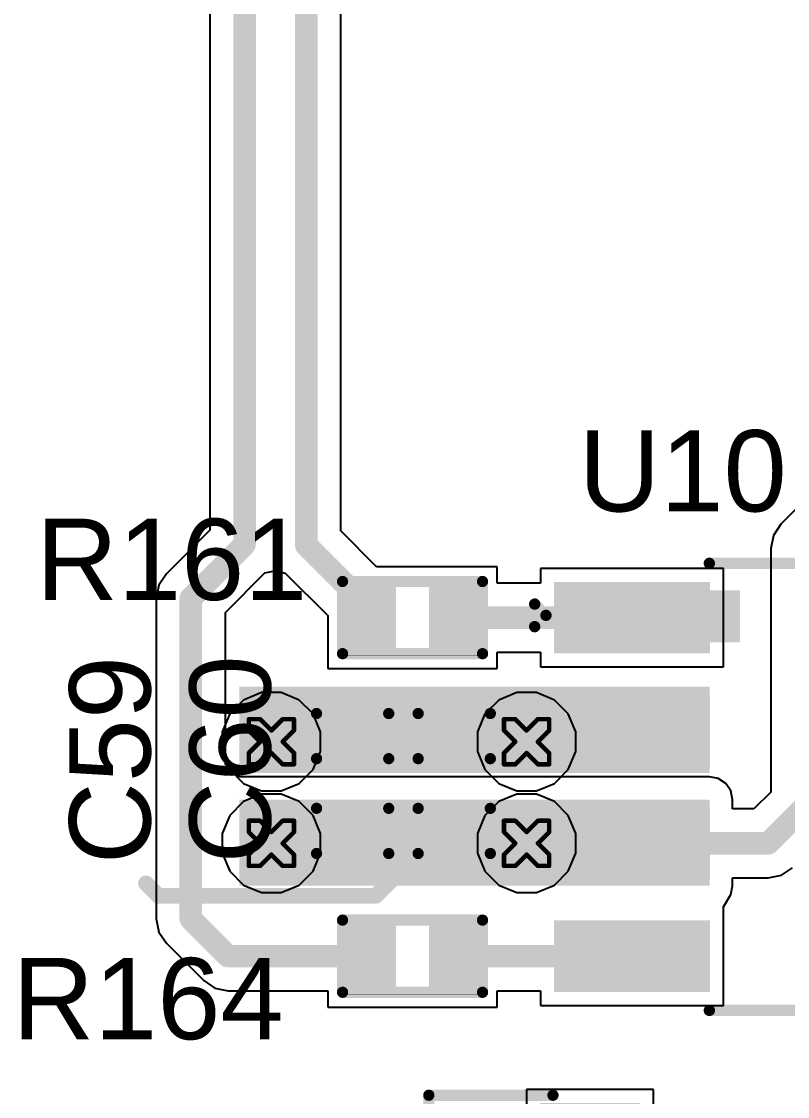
# Model space of a CAD drawing. Header units: inches. Extents: x -11 to 5379, y 0 to 5429.
# Drawn here: x 40.97 to 49.58, y 20.64 to 32.74 of the extents above; entities that cross this region are included whole.
import ezdxf

# ---------------------------------------------------------------- set-up
doc = ezdxf.new("R2010")
doc.units = ezdxf.units.IN
for name, color, linetype in [('Bottom Layer', 5, 'Continuous'), ('Drill Drawing', 1, 'Continuous'), ('GND', 16, 'Continuous'), ('PWR', 76, 'Continuous'), ('Top Layer', 1, 'Continuous'), ('Top Overlay', 2, 'Continuous'), ('Top Paste', 8, 'Continuous'), ('Top Solder', 216, 'Continuous'), ('Via Holes', 16, 'Continuous')]:
    doc.layers.add(name, color=color, linetype=linetype)
doc.styles.add('Arial', font='', dxfattribs={"height": 0.2})
doc.styles.get('Arial').set_extended_font_data('Arial')

# ---------------------------------------------------------------- blocks, each defined once
blk = doc.blocks.new('SOIC_8_0_154___3_90___W______101')
at = {"layer": 'Top Layer'}
for points in [[(-3.475, 1.605), (-3.475, 2.205), (-1.925, 2.205), (-1.925, 1.605)], [(1.925, 1.605), (1.925, 2.205), (3.475, 2.205), (3.475, 1.605)], [(-3.475, 0.335), (-3.475, 0.935), (-1.925, 0.935), (-1.925, 0.335)], [(1.925, 0.335), (1.925, 0.935), (3.475, 0.935), (3.475, 0.335)], [(-3.475, -0.935), (-3.475, -0.335), (-1.925, -0.335), (-1.925, -0.935)], [(1.925, -0.935), (1.925, -0.335), (3.475, -0.335), (3.475, -0.935)], [(-3.475, -2.205), (-3.475, -1.605), (-1.925, -1.605), (-1.925, -2.205)], [(1.925, -2.205), (1.925, -1.605), (3.475, -1.605), (3.475, -2.205)]]:
    blk.add_hatch(color=1, dxfattribs=at).paths.add_polyline_path(points)
at = {"layer": 'Top Overlay'}
blk.add_hatch(color=2, dxfattribs=at).paths.add_polyline_path([(-1.838, 1.626), (-1.483, 1.626), (-1.483, 2.21), (-1.838, 2.21)])
at = {"layer": 'Top Paste'}
for points in [[(-3.475, 1.605), (-3.475, 2.205), (-1.925, 2.205), (-1.925, 1.605)], [(1.925, 1.605), (1.925, 2.205), (3.475, 2.205), (3.475, 1.605)], [(-3.475, 0.335), (-3.475, 0.935), (-1.925, 0.935), (-1.925, 0.335)], [(1.925, 0.335), (1.925, 0.935), (3.475, 0.935), (3.475, 0.335)], [(-3.475, -0.935), (-3.475, -0.335), (-1.925, -0.335), (-1.925, -0.935)], [(1.925, -0.935), (1.925, -0.335), (3.475, -0.335), (3.475, -0.935)], [(-3.475, -2.205), (-3.475, -1.605), (-1.925, -1.605), (-1.925, -2.205)], [(1.925, -2.205), (1.925, -1.605), (3.475, -1.605), (3.475, -2.205)]]:
    blk.add_hatch(color=8, dxfattribs=at).paths.add_polyline_path(points)
at = {"layer": 'Top Solder'}
for points in [[(-3.577, 1.503), (-3.577, 2.307), (-1.823, 2.307), (-1.823, 1.503)], [(1.823, 1.503), (1.823, 2.307), (3.577, 2.307), (3.577, 1.503)], [(-3.577, 0.233), (-3.577, 1.037), (-1.823, 1.037), (-1.823, 0.233)], [(1.823, 0.233), (1.823, 1.037), (3.577, 1.037), (3.577, 0.233)], [(-3.577, -1.037), (-3.577, -0.233), (-1.823, -0.233), (-1.823, -1.037)], [(1.823, -1.037), (1.823, -0.233), (3.577, -0.233), (3.577, -1.037)], [(-3.577, -2.307), (-3.577, -1.503), (-1.823, -1.503), (-1.823, -2.307)], [(1.823, -2.307), (1.823, -1.503), (3.577, -1.503), (3.577, -2.307)]]:
    blk.add_hatch(color=216, dxfattribs=at).paths.add_polyline_path(points)
at = {"layer": 'Top Overlay'}
for points in [[(-1.829, 2.515, 0.127, 0.127, 0), (1.803, 2.515, 0.127, 0.127, 0)], [(-3.794, 2.057, 0.127, 0.127, 0), (-3.667, 1.93, 0.127, 0.127, 0)], [(-3.794, 1.803, 0.127, 0.127, 0), (-3.794, 2.057, 0.127, 0.127, 0)], [(-3.794, 1.803, 0.127, 0.127, 0), (-3.667, 1.93, 0.127, 0.127, 0)], [(-1.829, -2.515, 0.127, 0.127, 0), (1.803, -2.515, 0.127, 0.127, 0)]]:
    blk.add_lwpolyline(points, format="xyseb", dxfattribs=at)
for points in [[(-1.861, 2.515, 0.0635, 0.0635, 1), (-1.797, 2.515, 0.0635, 0.0635, 1)], [(1.772, 2.515, 0.0635, 0.0635, 1), (1.835, 2.515, 0.0635, 0.0635, 1)], [(-3.826, 2.057, 0.0635, 0.0635, 1), (-3.762, 2.057, 0.0635, 0.0635, 1)], [(-3.826, 2.057, 0.0635, 0.0635, 1), (-3.762, 2.057, 0.0635, 0.0635, 1)], [(-3.699, 1.93, 0.0635, 0.0635, 1), (-3.635, 1.93, 0.0635, 0.0635, 1)], [(-3.699, 1.93, 0.0635, 0.0635, 1), (-3.635, 1.93, 0.0635, 0.0635, 1)], [(-3.826, 1.803, 0.0635, 0.0635, 1), (-3.762, 1.803, 0.0635, 0.0635, 1)], [(-3.826, 1.803, 0.0635, 0.0635, 1), (-3.762, 1.803, 0.0635, 0.0635, 1)], [(-1.861, -2.515, 0.0635, 0.0635, 1), (-1.797, -2.515, 0.0635, 0.0635, 1)], [(1.772, -2.515, 0.0635, 0.0635, 1), (1.835, -2.515, 0.0635, 0.0635, 1)]]:
    blk.add_lwpolyline(points, format="xyseb", close=True, dxfattribs=at)
blk = doc.blocks.new('R___0402_311')
at = {"layer": 'Top Layer'}
for points in [[(-0.699, -0.318), (-0.699, 0.318), (-0.241, 0.318), (-0.241, -0.318)], [(0.241, -0.318), (0.241, 0.318), (0.699, 0.318), (0.699, -0.318)]]:
    blk.add_hatch(color=1, dxfattribs=at).paths.add_polyline_path(points)
at = {"layer": 'Top Paste'}
for points in [[(-0.699, -0.318), (-0.699, 0.318), (-0.241, 0.318), (-0.241, -0.318)], [(0.241, -0.318), (0.241, 0.318), (0.699, 0.318), (0.699, -0.318)]]:
    blk.add_hatch(color=8, dxfattribs=at).paths.add_polyline_path(points)
at = {"layer": 'Top Solder'}
for points in [[(-0.754, -0.373), (-0.754, 0.373), (-0.186, 0.373), (-0.186, -0.373)], [(0.186, -0.373), (0.186, 0.373), (0.754, 0.373), (0.754, -0.373)]]:
    blk.add_hatch(color=216, dxfattribs=at).paths.add_polyline_path(points)
at = {"layer": 'Top Overlay'}
for points in [[(-0.787, -0.406, 0.127, 0.127, 0), (-0.787, 0.406, 0.127, 0.127, 0)], [(-0.787, 0.406, 0.127, 0.127, 0), (0.787, 0.406, 0.127, 0.127, 0)], [(0.787, -0.406, 0.127, 0.127, 0), (0.787, 0.406, 0.127, 0.127, 0)], [(-0.787, -0.406, 0.127, 0.127, 0), (0.787, -0.406, 0.127, 0.127, 0)], [(-0.813, -0.432, 0.00323, 0.00323, 0), (0.813, -0.432, 0.00323, 0.00323, 0)]]:
    blk.add_lwpolyline(points, format="xyseb", dxfattribs=at)
for points in [[(-0.819, 0.406, 0.0635, 0.0635, 1), (-0.756, 0.406, 0.0635, 0.0635, 1)], [(-0.819, 0.406, 0.0635, 0.0635, 1), (-0.756, 0.406, 0.0635, 0.0635, 1)], [(0.756, 0.406, 0.0635, 0.0635, 1), (0.819, 0.406, 0.0635, 0.0635, 1)], [(0.756, 0.406, 0.0635, 0.0635, 1), (0.819, 0.406, 0.0635, 0.0635, 1)], [(-0.819, -0.406, 0.0635, 0.0635, 1), (-0.756, -0.406, 0.0635, 0.0635, 1)], [(-0.819, -0.406, 0.0635, 0.0635, 1), (-0.756, -0.406, 0.0635, 0.0635, 1)], [(0.756, -0.406, 0.0635, 0.0635, 1), (0.819, -0.406, 0.0635, 0.0635, 1)], [(0.756, -0.406, 0.0635, 0.0635, 1), (0.819, -0.406, 0.0635, 0.0635, 1)], [(-0.814, -0.432, 0.00161, 0.00161, 1), (-0.812, -0.432, 0.00161, 0.00161, 1)], [(0.812, -0.432, 0.00161, 0.00161, 1), (0.814, -0.432, 0.00161, 0.00161, 1)]]:
    blk.add_lwpolyline(points, format="xyseb", close=True, dxfattribs=at)
blk = doc.blocks.new('R___0402_314')
at = {"layer": 'Top Layer'}
for points in [[(-0.699, -0.318), (-0.699, 0.318), (-0.241, 0.318), (-0.241, -0.318)], [(0.241, -0.318), (0.241, 0.318), (0.699, 0.318), (0.699, -0.318)]]:
    blk.add_hatch(color=1, dxfattribs=at).paths.add_polyline_path(points)
at = {"layer": 'Top Paste'}
for points in [[(-0.699, -0.318), (-0.699, 0.318), (-0.241, 0.318), (-0.241, -0.318)], [(0.241, -0.318), (0.241, 0.318), (0.699, 0.318), (0.699, -0.318)]]:
    blk.add_hatch(color=8, dxfattribs=at).paths.add_polyline_path(points)
at = {"layer": 'Top Solder'}
for points in [[(-0.754, -0.373), (-0.754, 0.373), (-0.186, 0.373), (-0.186, -0.373)], [(0.186, -0.373), (0.186, 0.373), (0.754, 0.373), (0.754, -0.373)]]:
    blk.add_hatch(color=216, dxfattribs=at).paths.add_polyline_path(points)
at = {"layer": 'Top Overlay'}
for points in [[(-0.787, -0.406, 0.127, 0.127, 0), (-0.787, 0.406, 0.127, 0.127, 0)], [(-0.787, 0.406, 0.127, 0.127, 0), (0.787, 0.406, 0.127, 0.127, 0)], [(0.787, -0.406, 0.127, 0.127, 0), (0.787, 0.406, 0.127, 0.127, 0)], [(-0.787, -0.406, 0.127, 0.127, 0), (0.787, -0.406, 0.127, 0.127, 0)], [(-0.813, -0.432, 0.00323, 0.00323, 0), (0.813, -0.432, 0.00323, 0.00323, 0)]]:
    blk.add_lwpolyline(points, format="xyseb", dxfattribs=at)
for points in [[(-0.819, 0.406, 0.0635, 0.0635, 1), (-0.756, 0.406, 0.0635, 0.0635, 1)], [(-0.819, 0.406, 0.0635, 0.0635, 1), (-0.756, 0.406, 0.0635, 0.0635, 1)], [(0.756, 0.406, 0.0635, 0.0635, 1), (0.819, 0.406, 0.0635, 0.0635, 1)], [(0.756, 0.406, 0.0635, 0.0635, 1), (0.819, 0.406, 0.0635, 0.0635, 1)], [(-0.819, -0.406, 0.0635, 0.0635, 1), (-0.756, -0.406, 0.0635, 0.0635, 1)], [(-0.819, -0.406, 0.0635, 0.0635, 1), (-0.756, -0.406, 0.0635, 0.0635, 1)], [(0.756, -0.406, 0.0635, 0.0635, 1), (0.819, -0.406, 0.0635, 0.0635, 1)], [(0.756, -0.406, 0.0635, 0.0635, 1), (0.819, -0.406, 0.0635, 0.0635, 1)], [(-0.814, -0.432, 0.00161, 0.00161, 1), (-0.812, -0.432, 0.00161, 0.00161, 1)], [(0.812, -0.432, 0.00161, 0.00161, 1), (0.814, -0.432, 0.00161, 0.00161, 1)]]:
    blk.add_lwpolyline(points, format="xyseb", close=True, dxfattribs=at)
blk = doc.blocks.new('SOT_23_567')
at = {"layer": 'Top Layer'}
for points in [[(-0.41, 1.46), (0.41, 1.46), (0.41, 0.54), (-0.41, 0.54)], [(-1.36, -0.54), (-0.54, -0.54), (-0.54, -1.46), (-1.36, -1.46)], [(0.54, -0.54), (1.36, -0.54), (1.36, -1.46), (0.54, -1.46)]]:
    blk.add_hatch(color=1, dxfattribs=at).paths.add_polyline_path(points)
at = {"layer": 'Top Paste'}
for points in [[(-0.41, 1.46), (0.41, 1.46), (0.41, 0.54), (-0.41, 0.54)], [(-1.36, -0.54), (-0.54, -0.54), (-0.54, -1.46), (-1.36, -1.46)], [(0.54, -0.54), (1.36, -0.54), (1.36, -1.46), (0.54, -1.46)]]:
    blk.add_hatch(color=8, dxfattribs=at).paths.add_polyline_path(points)
at = {"layer": 'Top Solder'}
for points in [[(-0.512, 1.562), (0.512, 1.562), (0.512, 0.438), (-0.512, 0.438)], [(-1.462, -0.438), (-0.438, -0.438), (-0.438, -1.562), (-1.462, -1.562)], [(0.438, -0.438), (1.462, -0.438), (1.462, -1.562), (0.438, -1.562)]]:
    blk.add_hatch(color=216, dxfattribs=at).paths.add_polyline_path(points)
at = {"layer": 'Top Overlay'}
for points in [[(-1.549, 0.813, 0.127, 0.127, 0), (-1.549, -0.584, 0.127, 0.127, 0)], [(-1.549, 0.813, 0.127, 0.127, 0), (-0.559, 0.813, 0.127, 0.127, 0)], [(0.559, 0.813, 0.127, 0.127, 0), (1.549, 0.813, 0.127, 0.127, 0)], [(1.549, 0.813, 0.127, 0.127, 0), (1.549, -0.584, 0.127, 0.127, 0)], [(-0.33, -0.787, 0.127, 0.127, 0), (0.33, -0.787, 0.127, 0.127, 0)], [(-1.676, -1.041, 0.127, 0.127, 0), (-1.549, -1.168, 0.127, 0.127, 0)], [(-1.676, -1.041, 0.127, 0.127, 0), (-1.676, -1.295, 0.127, 0.127, 0)], [(-1.549, -1.168, 0.127, 0.127, 0), (-1.676, -1.295, 0.127, 0.127, 0)]]:
    blk.add_lwpolyline(points, format="xyseb", dxfattribs=at)
for points in [[(-1.581, 0.813, 0.0635, 0.0635, 1), (-1.518, 0.813, 0.0635, 0.0635, 1)], [(-1.581, 0.813, 0.0635, 0.0635, 1), (-1.518, 0.813, 0.0635, 0.0635, 1)], [(-0.591, 0.813, 0.0635, 0.0635, 1), (-0.527, 0.813, 0.0635, 0.0635, 1)], [(0.527, 0.813, 0.0635, 0.0635, 1), (0.591, 0.813, 0.0635, 0.0635, 1)], [(1.518, 0.813, 0.0635, 0.0635, 1), (1.581, 0.813, 0.0635, 0.0635, 1)], [(1.518, 0.813, 0.0635, 0.0635, 1), (1.581, 0.813, 0.0635, 0.0635, 1)], [(-1.581, -0.584, 0.0635, 0.0635, 1), (-1.518, -0.584, 0.0635, 0.0635, 1)], [(1.518, -0.584, 0.0635, 0.0635, 1), (1.581, -0.584, 0.0635, 0.0635, 1)], [(-0.362, -0.787, 0.0635, 0.0635, 1), (-0.298, -0.787, 0.0635, 0.0635, 1)], [(0.298, -0.787, 0.0635, 0.0635, 1), (0.362, -0.787, 0.0635, 0.0635, 1)], [(-1.708, -1.041, 0.0635, 0.0635, 1), (-1.645, -1.041, 0.0635, 0.0635, 1)], [(-1.708, -1.041, 0.0635, 0.0635, 1), (-1.645, -1.041, 0.0635, 0.0635, 1)], [(-1.581, -1.168, 0.0635, 0.0635, 1), (-1.518, -1.168, 0.0635, 0.0635, 1)], [(-1.581, -1.168, 0.0635, 0.0635, 1), (-1.518, -1.168, 0.0635, 0.0635, 1)], [(-1.708, -1.295, 0.0635, 0.0635, 1), (-1.645, -1.295, 0.0635, 0.0635, 1)], [(-1.708, -1.295, 0.0635, 0.0635, 1), (-1.645, -1.295, 0.0635, 0.0635, 1)]]:
    blk.add_lwpolyline(points, format="xyseb", close=True, dxfattribs=at)
blk = doc.blocks.new('C___0402_656')
at = {"layer": 'Top Layer'}
for points in [[(-0.699, -0.318), (-0.699, 0.317), (-0.241, 0.317), (-0.241, -0.318)], [(0.241, -0.318), (0.241, 0.317), (0.699, 0.317), (0.699, -0.318)]]:
    blk.add_hatch(color=1, dxfattribs=at).paths.add_polyline_path(points)
at = {"layer": 'Top Paste'}
for points in [[(-0.699, -0.318), (-0.699, 0.317), (-0.241, 0.317), (-0.241, -0.318)], [(0.241, -0.318), (0.241, 0.317), (0.699, 0.317), (0.699, -0.318)]]:
    blk.add_hatch(color=8, dxfattribs=at).paths.add_polyline_path(points)
at = {"layer": 'Top Solder'}
for points in [[(-0.758, -0.377), (-0.758, 0.377), (-0.181, 0.377), (-0.181, -0.377)], [(0.181, -0.377), (0.181, 0.377), (0.758, 0.377), (0.758, -0.377)]]:
    blk.add_hatch(color=216, dxfattribs=at).paths.add_polyline_path(points)
at = {"layer": 'Top Overlay'}
for points in [[(-0.787, -0.406, 0.127, 0.127, 0), (-0.787, 0.406, 0.127, 0.127, 0)], [(-0.279, 0.406, 0.127, 0.127, 0), (-0.787, 0.406, 0.127, 0.127, 0)], [(0.787, 0.406, 0.127, 0.127, 0), (0.279, 0.406, 0.127, 0.127, 0)], [(0.787, -0.406, 0.127, 0.127, 0), (0.787, 0.406, 0.127, 0.127, 0)], [(-0.279, -0.406, 0.127, 0.127, 0), (-0.787, -0.406, 0.127, 0.127, 0)], [(0.787, -0.406, 0.127, 0.127, 0), (0.279, -0.406, 0.127, 0.127, 0)]]:
    blk.add_lwpolyline(points, format="xyseb", dxfattribs=at)
for points in [[(-0.819, 0.406, 0.0635, 0.0635, 1), (-0.756, 0.406, 0.0635, 0.0635, 1)], [(-0.819, 0.406, 0.0635, 0.0635, 1), (-0.756, 0.406, 0.0635, 0.0635, 1)], [(-0.311, 0.406, 0.0635, 0.0635, 1), (-0.248, 0.406, 0.0635, 0.0635, 1)], [(0.248, 0.406, 0.0635, 0.0635, 1), (0.311, 0.406, 0.0635, 0.0635, 1)], [(0.756, 0.406, 0.0635, 0.0635, 1), (0.819, 0.406, 0.0635, 0.0635, 1)], [(0.756, 0.406, 0.0635, 0.0635, 1), (0.819, 0.406, 0.0635, 0.0635, 1)], [(-0.819, -0.406, 0.0635, 0.0635, 1), (-0.756, -0.406, 0.0635, 0.0635, 1)], [(-0.819, -0.406, 0.0635, 0.0635, 1), (-0.756, -0.406, 0.0635, 0.0635, 1)], [(-0.311, -0.406, 0.0635, 0.0635, 1), (-0.248, -0.406, 0.0635, 0.0635, 1)], [(0.248, -0.406, 0.0635, 0.0635, 1), (0.311, -0.406, 0.0635, 0.0635, 1)], [(0.756, -0.406, 0.0635, 0.0635, 1), (0.819, -0.406, 0.0635, 0.0635, 1)], [(0.756, -0.406, 0.0635, 0.0635, 1), (0.819, -0.406, 0.0635, 0.0635, 1)]]:
    blk.add_lwpolyline(points, format="xyseb", close=True, dxfattribs=at)
blk = doc.blocks.new('C___0402_657')
at = {"layer": 'Top Layer'}
for points in [[(-0.699, -0.318), (-0.699, 0.317), (-0.241, 0.317), (-0.241, -0.318)], [(0.241, -0.318), (0.241, 0.317), (0.699, 0.317), (0.699, -0.318)]]:
    blk.add_hatch(color=1, dxfattribs=at).paths.add_polyline_path(points)
at = {"layer": 'Top Paste'}
for points in [[(-0.699, -0.318), (-0.699, 0.317), (-0.241, 0.317), (-0.241, -0.318)], [(0.241, -0.318), (0.241, 0.317), (0.699, 0.317), (0.699, -0.318)]]:
    blk.add_hatch(color=8, dxfattribs=at).paths.add_polyline_path(points)
at = {"layer": 'Top Solder'}
for points in [[(-0.758, -0.377), (-0.758, 0.377), (-0.181, 0.377), (-0.181, -0.377)], [(0.181, -0.377), (0.181, 0.377), (0.758, 0.377), (0.758, -0.377)]]:
    blk.add_hatch(color=216, dxfattribs=at).paths.add_polyline_path(points)
at = {"layer": 'Top Overlay'}
for points in [[(-0.787, -0.406, 0.127, 0.127, 0), (-0.787, 0.406, 0.127, 0.127, 0)], [(-0.279, 0.406, 0.127, 0.127, 0), (-0.787, 0.406, 0.127, 0.127, 0)], [(0.787, 0.406, 0.127, 0.127, 0), (0.279, 0.406, 0.127, 0.127, 0)], [(0.787, -0.406, 0.127, 0.127, 0), (0.787, 0.406, 0.127, 0.127, 0)], [(-0.279, -0.406, 0.127, 0.127, 0), (-0.787, -0.406, 0.127, 0.127, 0)], [(0.787, -0.406, 0.127, 0.127, 0), (0.279, -0.406, 0.127, 0.127, 0)]]:
    blk.add_lwpolyline(points, format="xyseb", dxfattribs=at)
for points in [[(-0.819, 0.406, 0.0635, 0.0635, 1), (-0.756, 0.406, 0.0635, 0.0635, 1)], [(-0.819, 0.406, 0.0635, 0.0635, 1), (-0.756, 0.406, 0.0635, 0.0635, 1)], [(-0.311, 0.406, 0.0635, 0.0635, 1), (-0.248, 0.406, 0.0635, 0.0635, 1)], [(0.248, 0.406, 0.0635, 0.0635, 1), (0.311, 0.406, 0.0635, 0.0635, 1)], [(0.756, 0.406, 0.0635, 0.0635, 1), (0.819, 0.406, 0.0635, 0.0635, 1)], [(0.756, 0.406, 0.0635, 0.0635, 1), (0.819, 0.406, 0.0635, 0.0635, 1)], [(-0.819, -0.406, 0.0635, 0.0635, 1), (-0.756, -0.406, 0.0635, 0.0635, 1)], [(-0.819, -0.406, 0.0635, 0.0635, 1), (-0.756, -0.406, 0.0635, 0.0635, 1)], [(-0.311, -0.406, 0.0635, 0.0635, 1), (-0.248, -0.406, 0.0635, 0.0635, 1)], [(0.248, -0.406, 0.0635, 0.0635, 1), (0.311, -0.406, 0.0635, 0.0635, 1)], [(0.756, -0.406, 0.0635, 0.0635, 1), (0.819, -0.406, 0.0635, 0.0635, 1)], [(0.756, -0.406, 0.0635, 0.0635, 1), (0.819, -0.406, 0.0635, 0.0635, 1)]]:
    blk.add_lwpolyline(points, format="xyseb", close=True, dxfattribs=at)

msp = doc.modelspace()

# ---------------------------------------------------------------- hatches: boundary and pattern name
at = {"layer": 'Bottom Layer'}
h = msp.add_hatch(color=5, dxfattribs=at)
edge = h.paths.add_edge_path()
edge.add_arc((43.778, 24.632), 0.3, 0, 360)
h = msp.add_hatch(color=5, dxfattribs=at)
edge = h.paths.add_edge_path()
edge.add_arc((46.649, 24.632), 0.3, 0, 360)
h = msp.add_hatch(color=5, dxfattribs=at)
edge = h.paths.add_edge_path()
edge.add_arc((43.778, 23.489), 0.3, 0, 360)
h = msp.add_hatch(color=5, dxfattribs=at)
edge = h.paths.add_edge_path()
edge.add_arc((46.649, 23.489), 0.3, 0, 360)
at = {"layer": 'GND'}
h = msp.add_hatch(color=16, dxfattribs=at)
edge = h.paths.add_edge_path()
edge.add_arc((43.778, 24.632), 0.3, 0, 360)
h = msp.add_hatch(color=16, dxfattribs=at)
edge = h.paths.add_edge_path()
edge.add_arc((46.649, 24.632), 0.3, 0, 360)
h = msp.add_hatch(color=16, dxfattribs=at)
edge = h.paths.add_edge_path()
edge.add_arc((43.778, 23.489), 0.3, 0, 360)
h = msp.add_hatch(color=16, dxfattribs=at)
edge = h.paths.add_edge_path()
edge.add_arc((46.649, 23.489), 0.3, 0, 360)
at = {"layer": 'PWR'}
h = msp.add_hatch(color=76, dxfattribs=at)
edge = h.paths.add_edge_path()
edge.add_arc((43.778, 24.632), 0.3, 0, 360)
h = msp.add_hatch(color=76, dxfattribs=at)
edge = h.paths.add_edge_path()
edge.add_arc((46.649, 24.632), 0.3, 0, 360)
h = msp.add_hatch(color=76, dxfattribs=at)
edge = h.paths.add_edge_path()
edge.add_arc((43.778, 23.489), 0.3, 0, 360)
h = msp.add_hatch(color=76, dxfattribs=at)
edge = h.paths.add_edge_path()
edge.add_arc((46.649, 23.489), 0.3, 0, 360)
at = {"layer": 'Top Layer'}
for points in [[(48.707, 25.25), (43.417, 25.25), (43.417, 24.281), (48.707, 24.281)], [(48.707, 23.98), (43.417, 23.98), (43.417, 23.011), (48.707, 23.011)]]:
    msp.add_hatch(color=1, dxfattribs=at).paths.add_polyline_path(points)
h = msp.add_hatch(color=1, dxfattribs=at)
edge = h.paths.add_edge_path()
edge.add_arc((43.778, 24.632), 0.3, 0, 360)
h = msp.add_hatch(color=1, dxfattribs=at)
edge = h.paths.add_edge_path()
edge.add_arc((46.649, 24.632), 0.3, 0, 360)
h = msp.add_hatch(color=1, dxfattribs=at)
edge = h.paths.add_edge_path()
edge.add_arc((43.778, 23.489), 0.3, 0, 360)
h = msp.add_hatch(color=1, dxfattribs=at)
edge = h.paths.add_edge_path()
edge.add_arc((46.649, 23.489), 0.3, 0, 360)
at = {"layer": 'Via Holes'}
h = msp.add_hatch(color=7, dxfattribs=at)
edge = h.paths.add_edge_path()
edge.add_arc((43.778, 24.632), 0.15, 0, 360)
h = msp.add_hatch(color=7, dxfattribs=at)
edge = h.paths.add_edge_path()
edge.add_arc((46.649, 24.632), 0.15, 0, 360)
h = msp.add_hatch(color=7, dxfattribs=at)
edge = h.paths.add_edge_path()
edge.add_arc((43.778, 23.489), 0.15, 0, 360)
h = msp.add_hatch(color=7, dxfattribs=at)
edge = h.paths.add_edge_path()
edge.add_arc((46.649, 23.489), 0.15, 0, 360)

# ---------------------------------------------------------------- linework, layer by layer
at = {"layer": 'Bottom Layer'}
for p, q in [((43.465, 23.958), (43.309, 23.803)), ((43.668, 24.043), (43.465, 23.958)), ((43.889, 24.043), (43.668, 24.043)), ((44.092, 23.958), (43.889, 24.043)), ((44.248, 23.803), (44.092, 23.958)), ((46.335, 23.958), (46.179, 23.803)), ((46.538, 24.043), (46.335, 23.958)), ((46.759, 24.043), (46.538, 24.043)), ((46.962, 23.958), (46.759, 24.043)), ((47.118, 23.803), (46.962, 23.958)), ((43.309, 23.803), (43.224, 23.599)), ((44.332, 23.599), (44.248, 23.803)), ((46.179, 23.803), (46.095, 23.599)), ((47.203, 23.599), (47.118, 23.803)), ((43.224, 23.599), (43.224, 23.379)), ((44.332, 23.379), (44.332, 23.599)), ((46.095, 23.599), (46.095, 23.379)), ((47.203, 23.379), (47.203, 23.599)), ((43.224, 23.379), (43.309, 23.175)), ((44.248, 23.175), (44.332, 23.379)), ((46.095, 23.379), (46.179, 23.175)), ((47.118, 23.175), (47.203, 23.379)), ((43.309, 23.175), (43.465, 23.019)), ((44.092, 23.019), (44.248, 23.175)), ((46.179, 23.175), (46.335, 23.019)), ((46.962, 23.019), (47.118, 23.175)), ((43.465, 23.019), (43.668, 22.935)), ((43.889, 22.935), (44.092, 23.019)), ((46.335, 23.019), (46.538, 22.935)), ((46.759, 22.935), (46.962, 23.019)), ((43.668, 22.935), (43.889, 22.935)), ((46.538, 22.935), (46.759, 22.935))]:
    msp.add_line(p, q, dxfattribs=at)
at = {"layer": 'Drill Drawing'}
for points in [[(43.524, 24.759, 0.0508, 0.0508, 0), (43.524, 24.886, 0.0508, 0.0508, 0)], [(43.524, 24.886, 0.0508, 0.0508, 0), (43.651, 24.886, 0.0508, 0.0508, 0)], [(43.651, 24.886, 0.0508, 0.0508, 0), (43.778, 24.759, 0.0508, 0.0508, 0)], [(43.778, 24.759, 0.0508, 0.0508, 0), (43.905, 24.886, 0.0508, 0.0508, 0)], [(43.905, 24.886, 0.0508, 0.0508, 0), (44.032, 24.886, 0.0508, 0.0508, 0)], [(44.032, 24.759, 0.0508, 0.0508, 0), (44.032, 24.886, 0.0508, 0.0508, 0)], [(46.395, 24.759, 0.0508, 0.0508, 0), (46.395, 24.886, 0.0508, 0.0508, 0)], [(46.395, 24.886, 0.0508, 0.0508, 0), (46.522, 24.886, 0.0508, 0.0508, 0)], [(46.522, 24.886, 0.0508, 0.0508, 0), (46.649, 24.759, 0.0508, 0.0508, 0)], [(46.649, 24.759, 0.0508, 0.0508, 0), (46.776, 24.886, 0.0508, 0.0508, 0)], [(46.776, 24.886, 0.0508, 0.0508, 0), (46.903, 24.886, 0.0508, 0.0508, 0)], [(46.903, 24.759, 0.0508, 0.0508, 0), (46.903, 24.886, 0.0508, 0.0508, 0)], [(43.524, 24.759, 0.0508, 0.0508, 0), (43.651, 24.632, 0.0508, 0.0508, 0)], [(43.905, 24.632, 0.0508, 0.0508, 0), (44.032, 24.759, 0.0508, 0.0508, 0)], [(46.395, 24.759, 0.0508, 0.0508, 0), (46.522, 24.632, 0.0508, 0.0508, 0)], [(46.776, 24.632, 0.0508, 0.0508, 0), (46.903, 24.759, 0.0508, 0.0508, 0)], [(43.524, 24.505, 0.0508, 0.0508, 0), (43.651, 24.632, 0.0508, 0.0508, 0)], [(43.905, 24.632, 0.0508, 0.0508, 0), (44.032, 24.505, 0.0508, 0.0508, 0)], [(46.395, 24.505, 0.0508, 0.0508, 0), (46.522, 24.632, 0.0508, 0.0508, 0)], [(46.776, 24.632, 0.0508, 0.0508, 0), (46.903, 24.505, 0.0508, 0.0508, 0)], [(43.524, 24.378, 0.0508, 0.0508, 0), (43.524, 24.505, 0.0508, 0.0508, 0)], [(43.651, 24.378, 0.0508, 0.0508, 0), (43.778, 24.505, 0.0508, 0.0508, 0)], [(43.778, 24.505, 0.0508, 0.0508, 0), (43.905, 24.378, 0.0508, 0.0508, 0)], [(44.032, 24.378, 0.0508, 0.0508, 0), (44.032, 24.505, 0.0508, 0.0508, 0)], [(46.395, 24.378, 0.0508, 0.0508, 0), (46.395, 24.505, 0.0508, 0.0508, 0)], [(46.522, 24.378, 0.0508, 0.0508, 0), (46.649, 24.505, 0.0508, 0.0508, 0)], [(46.649, 24.505, 0.0508, 0.0508, 0), (46.776, 24.378, 0.0508, 0.0508, 0)], [(46.903, 24.378, 0.0508, 0.0508, 0), (46.903, 24.505, 0.0508, 0.0508, 0)], [(43.524, 24.378, 0.0508, 0.0508, 0), (43.651, 24.378, 0.0508, 0.0508, 0)], [(43.905, 24.378, 0.0508, 0.0508, 0), (44.032, 24.378, 0.0508, 0.0508, 0)], [(46.395, 24.378, 0.0508, 0.0508, 0), (46.522, 24.378, 0.0508, 0.0508, 0)], [(46.776, 24.378, 0.0508, 0.0508, 0), (46.903, 24.378, 0.0508, 0.0508, 0)], [(43.524, 23.616, 0.0508, 0.0508, 0), (43.524, 23.743, 0.0508, 0.0508, 0)], [(43.524, 23.743, 0.0508, 0.0508, 0), (43.651, 23.743, 0.0508, 0.0508, 0)], [(43.651, 23.743, 0.0508, 0.0508, 0), (43.778, 23.616, 0.0508, 0.0508, 0)], [(43.778, 23.616, 0.0508, 0.0508, 0), (43.905, 23.743, 0.0508, 0.0508, 0)], [(43.905, 23.743, 0.0508, 0.0508, 0), (44.032, 23.743, 0.0508, 0.0508, 0)], [(44.032, 23.616, 0.0508, 0.0508, 0), (44.032, 23.743, 0.0508, 0.0508, 0)], [(46.395, 23.616, 0.0508, 0.0508, 0), (46.395, 23.743, 0.0508, 0.0508, 0)], [(46.395, 23.743, 0.0508, 0.0508, 0), (46.522, 23.743, 0.0508, 0.0508, 0)], [(46.522, 23.743, 0.0508, 0.0508, 0), (46.649, 23.616, 0.0508, 0.0508, 0)], [(46.649, 23.616, 0.0508, 0.0508, 0), (46.776, 23.743, 0.0508, 0.0508, 0)], [(46.776, 23.743, 0.0508, 0.0508, 0), (46.903, 23.743, 0.0508, 0.0508, 0)], [(46.903, 23.616, 0.0508, 0.0508, 0), (46.903, 23.743, 0.0508, 0.0508, 0)], [(43.524, 23.616, 0.0508, 0.0508, 0), (43.651, 23.489, 0.0508, 0.0508, 0)], [(43.905, 23.489, 0.0508, 0.0508, 0), (44.032, 23.616, 0.0508, 0.0508, 0)], [(46.395, 23.616, 0.0508, 0.0508, 0), (46.522, 23.489, 0.0508, 0.0508, 0)], [(46.776, 23.489, 0.0508, 0.0508, 0), (46.903, 23.616, 0.0508, 0.0508, 0)], [(43.524, 23.362, 0.0508, 0.0508, 0), (43.651, 23.489, 0.0508, 0.0508, 0)], [(43.905, 23.489, 0.0508, 0.0508, 0), (44.032, 23.362, 0.0508, 0.0508, 0)], [(46.395, 23.362, 0.0508, 0.0508, 0), (46.522, 23.489, 0.0508, 0.0508, 0)], [(46.776, 23.489, 0.0508, 0.0508, 0), (46.903, 23.362, 0.0508, 0.0508, 0)], [(43.524, 23.235, 0.0508, 0.0508, 0), (43.524, 23.362, 0.0508, 0.0508, 0)], [(43.651, 23.235, 0.0508, 0.0508, 0), (43.778, 23.362, 0.0508, 0.0508, 0)], [(43.778, 23.362, 0.0508, 0.0508, 0), (43.905, 23.235, 0.0508, 0.0508, 0)], [(44.032, 23.235, 0.0508, 0.0508, 0), (44.032, 23.362, 0.0508, 0.0508, 0)], [(46.395, 23.235, 0.0508, 0.0508, 0), (46.395, 23.362, 0.0508, 0.0508, 0)], [(46.522, 23.235, 0.0508, 0.0508, 0), (46.649, 23.362, 0.0508, 0.0508, 0)], [(46.649, 23.362, 0.0508, 0.0508, 0), (46.776, 23.235, 0.0508, 0.0508, 0)], [(46.903, 23.235, 0.0508, 0.0508, 0), (46.903, 23.362, 0.0508, 0.0508, 0)], [(43.524, 23.235, 0.0508, 0.0508, 0), (43.651, 23.235, 0.0508, 0.0508, 0)], [(43.905, 23.235, 0.0508, 0.0508, 0), (44.032, 23.235, 0.0508, 0.0508, 0)], [(46.395, 23.235, 0.0508, 0.0508, 0), (46.522, 23.235, 0.0508, 0.0508, 0)], [(46.776, 23.235, 0.0508, 0.0508, 0), (46.903, 23.235, 0.0508, 0.0508, 0)]]:
    msp.add_lwpolyline(points, format="xyseb", dxfattribs=at)
for points in [[(43.512, 24.886, 0.0254, 0.0254, 1), (43.537, 24.886, 0.0254, 0.0254, 1)], [(43.512, 24.886, 0.0254, 0.0254, 1), (43.537, 24.886, 0.0254, 0.0254, 1)], [(43.639, 24.886, 0.0254, 0.0254, 1), (43.664, 24.886, 0.0254, 0.0254, 1)], [(43.639, 24.886, 0.0254, 0.0254, 1), (43.664, 24.886, 0.0254, 0.0254, 1)], [(43.893, 24.886, 0.0254, 0.0254, 1), (43.918, 24.886, 0.0254, 0.0254, 1)], [(43.893, 24.886, 0.0254, 0.0254, 1), (43.918, 24.886, 0.0254, 0.0254, 1)], [(44.02, 24.886, 0.0254, 0.0254, 1), (44.045, 24.886, 0.0254, 0.0254, 1)], [(44.02, 24.886, 0.0254, 0.0254, 1), (44.045, 24.886, 0.0254, 0.0254, 1)], [(46.382, 24.886, 0.0254, 0.0254, 1), (46.407, 24.886, 0.0254, 0.0254, 1)], [(46.382, 24.886, 0.0254, 0.0254, 1), (46.407, 24.886, 0.0254, 0.0254, 1)], [(46.509, 24.886, 0.0254, 0.0254, 1), (46.534, 24.886, 0.0254, 0.0254, 1)], [(46.509, 24.886, 0.0254, 0.0254, 1), (46.534, 24.886, 0.0254, 0.0254, 1)], [(46.763, 24.886, 0.0254, 0.0254, 1), (46.788, 24.886, 0.0254, 0.0254, 1)], [(46.763, 24.886, 0.0254, 0.0254, 1), (46.788, 24.886, 0.0254, 0.0254, 1)], [(46.89, 24.886, 0.0254, 0.0254, 1), (46.915, 24.886, 0.0254, 0.0254, 1)], [(46.89, 24.886, 0.0254, 0.0254, 1), (46.915, 24.886, 0.0254, 0.0254, 1)], [(43.512, 24.759, 0.0254, 0.0254, 1), (43.537, 24.759, 0.0254, 0.0254, 1)], [(43.512, 24.759, 0.0254, 0.0254, 1), (43.537, 24.759, 0.0254, 0.0254, 1)], [(43.766, 24.759, 0.0254, 0.0254, 1), (43.791, 24.759, 0.0254, 0.0254, 1)], [(43.766, 24.759, 0.0254, 0.0254, 1), (43.791, 24.759, 0.0254, 0.0254, 1)], [(44.02, 24.759, 0.0254, 0.0254, 1), (44.045, 24.759, 0.0254, 0.0254, 1)], [(44.02, 24.759, 0.0254, 0.0254, 1), (44.045, 24.759, 0.0254, 0.0254, 1)], [(46.382, 24.759, 0.0254, 0.0254, 1), (46.407, 24.759, 0.0254, 0.0254, 1)], [(46.382, 24.759, 0.0254, 0.0254, 1), (46.407, 24.759, 0.0254, 0.0254, 1)], [(46.636, 24.759, 0.0254, 0.0254, 1), (46.661, 24.759, 0.0254, 0.0254, 1)], [(46.636, 24.759, 0.0254, 0.0254, 1), (46.661, 24.759, 0.0254, 0.0254, 1)], [(46.89, 24.759, 0.0254, 0.0254, 1), (46.915, 24.759, 0.0254, 0.0254, 1)], [(46.89, 24.759, 0.0254, 0.0254, 1), (46.915, 24.759, 0.0254, 0.0254, 1)], [(43.639, 24.632, 0.0254, 0.0254, 1), (43.664, 24.632, 0.0254, 0.0254, 1)], [(43.639, 24.632, 0.0254, 0.0254, 1), (43.664, 24.632, 0.0254, 0.0254, 1)], [(43.893, 24.632, 0.0254, 0.0254, 1), (43.918, 24.632, 0.0254, 0.0254, 1)], [(43.893, 24.632, 0.0254, 0.0254, 1), (43.918, 24.632, 0.0254, 0.0254, 1)], [(46.509, 24.632, 0.0254, 0.0254, 1), (46.534, 24.632, 0.0254, 0.0254, 1)], [(46.509, 24.632, 0.0254, 0.0254, 1), (46.534, 24.632, 0.0254, 0.0254, 1)], [(46.763, 24.632, 0.0254, 0.0254, 1), (46.788, 24.632, 0.0254, 0.0254, 1)], [(46.763, 24.632, 0.0254, 0.0254, 1), (46.788, 24.632, 0.0254, 0.0254, 1)], [(43.512, 24.505, 0.0254, 0.0254, 1), (43.537, 24.505, 0.0254, 0.0254, 1)], [(43.512, 24.505, 0.0254, 0.0254, 1), (43.537, 24.505, 0.0254, 0.0254, 1)], [(43.766, 24.505, 0.0254, 0.0254, 1), (43.791, 24.505, 0.0254, 0.0254, 1)], [(43.766, 24.505, 0.0254, 0.0254, 1), (43.791, 24.505, 0.0254, 0.0254, 1)], [(44.02, 24.505, 0.0254, 0.0254, 1), (44.045, 24.505, 0.0254, 0.0254, 1)], [(44.02, 24.505, 0.0254, 0.0254, 1), (44.045, 24.505, 0.0254, 0.0254, 1)], [(46.382, 24.505, 0.0254, 0.0254, 1), (46.407, 24.505, 0.0254, 0.0254, 1)], [(46.382, 24.505, 0.0254, 0.0254, 1), (46.407, 24.505, 0.0254, 0.0254, 1)], [(46.636, 24.505, 0.0254, 0.0254, 1), (46.661, 24.505, 0.0254, 0.0254, 1)], [(46.636, 24.505, 0.0254, 0.0254, 1), (46.661, 24.505, 0.0254, 0.0254, 1)], [(46.89, 24.505, 0.0254, 0.0254, 1), (46.915, 24.505, 0.0254, 0.0254, 1)], [(46.89, 24.505, 0.0254, 0.0254, 1), (46.915, 24.505, 0.0254, 0.0254, 1)], [(43.512, 24.378, 0.0254, 0.0254, 1), (43.537, 24.378, 0.0254, 0.0254, 1)], [(43.512, 24.378, 0.0254, 0.0254, 1), (43.537, 24.378, 0.0254, 0.0254, 1)], [(43.639, 24.378, 0.0254, 0.0254, 1), (43.664, 24.378, 0.0254, 0.0254, 1)], [(43.639, 24.378, 0.0254, 0.0254, 1), (43.664, 24.378, 0.0254, 0.0254, 1)], [(43.893, 24.378, 0.0254, 0.0254, 1), (43.918, 24.378, 0.0254, 0.0254, 1)], [(43.893, 24.378, 0.0254, 0.0254, 1), (43.918, 24.378, 0.0254, 0.0254, 1)], [(44.02, 24.378, 0.0254, 0.0254, 1), (44.045, 24.378, 0.0254, 0.0254, 1)], [(44.02, 24.378, 0.0254, 0.0254, 1), (44.045, 24.378, 0.0254, 0.0254, 1)], [(46.382, 24.378, 0.0254, 0.0254, 1), (46.407, 24.378, 0.0254, 0.0254, 1)], [(46.382, 24.378, 0.0254, 0.0254, 1), (46.407, 24.378, 0.0254, 0.0254, 1)], [(46.509, 24.378, 0.0254, 0.0254, 1), (46.534, 24.378, 0.0254, 0.0254, 1)], [(46.509, 24.378, 0.0254, 0.0254, 1), (46.534, 24.378, 0.0254, 0.0254, 1)], [(46.763, 24.378, 0.0254, 0.0254, 1), (46.788, 24.378, 0.0254, 0.0254, 1)], [(46.763, 24.378, 0.0254, 0.0254, 1), (46.788, 24.378, 0.0254, 0.0254, 1)], [(46.89, 24.378, 0.0254, 0.0254, 1), (46.915, 24.378, 0.0254, 0.0254, 1)], [(46.89, 24.378, 0.0254, 0.0254, 1), (46.915, 24.378, 0.0254, 0.0254, 1)], [(43.512, 23.743, 0.0254, 0.0254, 1), (43.537, 23.743, 0.0254, 0.0254, 1)], [(43.512, 23.743, 0.0254, 0.0254, 1), (43.537, 23.743, 0.0254, 0.0254, 1)], [(43.639, 23.743, 0.0254, 0.0254, 1), (43.664, 23.743, 0.0254, 0.0254, 1)], [(43.639, 23.743, 0.0254, 0.0254, 1), (43.664, 23.743, 0.0254, 0.0254, 1)], [(43.893, 23.743, 0.0254, 0.0254, 1), (43.918, 23.743, 0.0254, 0.0254, 1)], [(43.893, 23.743, 0.0254, 0.0254, 1), (43.918, 23.743, 0.0254, 0.0254, 1)], [(44.02, 23.743, 0.0254, 0.0254, 1), (44.045, 23.743, 0.0254, 0.0254, 1)], [(44.02, 23.743, 0.0254, 0.0254, 1), (44.045, 23.743, 0.0254, 0.0254, 1)], [(46.382, 23.743, 0.0254, 0.0254, 1), (46.407, 23.743, 0.0254, 0.0254, 1)], [(46.382, 23.743, 0.0254, 0.0254, 1), (46.407, 23.743, 0.0254, 0.0254, 1)], [(46.509, 23.743, 0.0254, 0.0254, 1), (46.534, 23.743, 0.0254, 0.0254, 1)], [(46.509, 23.743, 0.0254, 0.0254, 1), (46.534, 23.743, 0.0254, 0.0254, 1)], [(46.763, 23.743, 0.0254, 0.0254, 1), (46.788, 23.743, 0.0254, 0.0254, 1)], [(46.763, 23.743, 0.0254, 0.0254, 1), (46.788, 23.743, 0.0254, 0.0254, 1)], [(46.89, 23.743, 0.0254, 0.0254, 1), (46.915, 23.743, 0.0254, 0.0254, 1)], [(46.89, 23.743, 0.0254, 0.0254, 1), (46.915, 23.743, 0.0254, 0.0254, 1)], [(43.512, 23.616, 0.0254, 0.0254, 1), (43.537, 23.616, 0.0254, 0.0254, 1)], [(43.512, 23.616, 0.0254, 0.0254, 1), (43.537, 23.616, 0.0254, 0.0254, 1)], [(43.766, 23.616, 0.0254, 0.0254, 1), (43.791, 23.616, 0.0254, 0.0254, 1)], [(43.766, 23.616, 0.0254, 0.0254, 1), (43.791, 23.616, 0.0254, 0.0254, 1)], [(44.02, 23.616, 0.0254, 0.0254, 1), (44.045, 23.616, 0.0254, 0.0254, 1)], [(44.02, 23.616, 0.0254, 0.0254, 1), (44.045, 23.616, 0.0254, 0.0254, 1)], [(46.382, 23.616, 0.0254, 0.0254, 1), (46.407, 23.616, 0.0254, 0.0254, 1)], [(46.382, 23.616, 0.0254, 0.0254, 1), (46.407, 23.616, 0.0254, 0.0254, 1)], [(46.636, 23.616, 0.0254, 0.0254, 1), (46.661, 23.616, 0.0254, 0.0254, 1)], [(46.636, 23.616, 0.0254, 0.0254, 1), (46.661, 23.616, 0.0254, 0.0254, 1)], [(46.89, 23.616, 0.0254, 0.0254, 1), (46.915, 23.616, 0.0254, 0.0254, 1)], [(46.89, 23.616, 0.0254, 0.0254, 1), (46.915, 23.616, 0.0254, 0.0254, 1)], [(43.639, 23.489, 0.0254, 0.0254, 1), (43.664, 23.489, 0.0254, 0.0254, 1)], [(43.639, 23.489, 0.0254, 0.0254, 1), (43.664, 23.489, 0.0254, 0.0254, 1)], [(43.893, 23.489, 0.0254, 0.0254, 1), (43.918, 23.489, 0.0254, 0.0254, 1)], [(43.893, 23.489, 0.0254, 0.0254, 1), (43.918, 23.489, 0.0254, 0.0254, 1)], [(46.509, 23.489, 0.0254, 0.0254, 1), (46.534, 23.489, 0.0254, 0.0254, 1)], [(46.509, 23.489, 0.0254, 0.0254, 1), (46.534, 23.489, 0.0254, 0.0254, 1)], [(46.763, 23.489, 0.0254, 0.0254, 1), (46.788, 23.489, 0.0254, 0.0254, 1)], [(46.763, 23.489, 0.0254, 0.0254, 1), (46.788, 23.489, 0.0254, 0.0254, 1)], [(43.512, 23.362, 0.0254, 0.0254, 1), (43.537, 23.362, 0.0254, 0.0254, 1)], [(43.512, 23.362, 0.0254, 0.0254, 1), (43.537, 23.362, 0.0254, 0.0254, 1)], [(43.766, 23.362, 0.0254, 0.0254, 1), (43.791, 23.362, 0.0254, 0.0254, 1)], [(43.766, 23.362, 0.0254, 0.0254, 1), (43.791, 23.362, 0.0254, 0.0254, 1)], [(44.02, 23.362, 0.0254, 0.0254, 1), (44.045, 23.362, 0.0254, 0.0254, 1)], [(44.02, 23.362, 0.0254, 0.0254, 1), (44.045, 23.362, 0.0254, 0.0254, 1)], [(46.382, 23.362, 0.0254, 0.0254, 1), (46.407, 23.362, 0.0254, 0.0254, 1)], [(46.382, 23.362, 0.0254, 0.0254, 1), (46.407, 23.362, 0.0254, 0.0254, 1)], [(46.636, 23.362, 0.0254, 0.0254, 1), (46.661, 23.362, 0.0254, 0.0254, 1)], [(46.636, 23.362, 0.0254, 0.0254, 1), (46.661, 23.362, 0.0254, 0.0254, 1)], [(46.89, 23.362, 0.0254, 0.0254, 1), (46.915, 23.362, 0.0254, 0.0254, 1)], [(46.89, 23.362, 0.0254, 0.0254, 1), (46.915, 23.362, 0.0254, 0.0254, 1)], [(43.512, 23.235, 0.0254, 0.0254, 1), (43.537, 23.235, 0.0254, 0.0254, 1)], [(43.512, 23.235, 0.0254, 0.0254, 1), (43.537, 23.235, 0.0254, 0.0254, 1)], [(43.639, 23.235, 0.0254, 0.0254, 1), (43.664, 23.235, 0.0254, 0.0254, 1)], [(43.639, 23.235, 0.0254, 0.0254, 1), (43.664, 23.235, 0.0254, 0.0254, 1)], [(43.893, 23.235, 0.0254, 0.0254, 1), (43.918, 23.235, 0.0254, 0.0254, 1)], [(43.893, 23.235, 0.0254, 0.0254, 1), (43.918, 23.235, 0.0254, 0.0254, 1)], [(44.02, 23.235, 0.0254, 0.0254, 1), (44.045, 23.235, 0.0254, 0.0254, 1)], [(44.02, 23.235, 0.0254, 0.0254, 1), (44.045, 23.235, 0.0254, 0.0254, 1)], [(46.382, 23.235, 0.0254, 0.0254, 1), (46.407, 23.235, 0.0254, 0.0254, 1)], [(46.382, 23.235, 0.0254, 0.0254, 1), (46.407, 23.235, 0.0254, 0.0254, 1)], [(46.509, 23.235, 0.0254, 0.0254, 1), (46.534, 23.235, 0.0254, 0.0254, 1)], [(46.509, 23.235, 0.0254, 0.0254, 1), (46.534, 23.235, 0.0254, 0.0254, 1)], [(46.763, 23.235, 0.0254, 0.0254, 1), (46.788, 23.235, 0.0254, 0.0254, 1)], [(46.763, 23.235, 0.0254, 0.0254, 1), (46.788, 23.235, 0.0254, 0.0254, 1)], [(46.89, 23.235, 0.0254, 0.0254, 1), (46.915, 23.235, 0.0254, 0.0254, 1)], [(46.89, 23.235, 0.0254, 0.0254, 1), (46.915, 23.235, 0.0254, 0.0254, 1)]]:
    msp.add_lwpolyline(points, format="xyseb", close=True, dxfattribs=at)
at = {"layer": 'GND'}
for p, q in [((43.465, 23.958), (43.309, 23.803)), ((43.668, 24.043), (43.465, 23.958)), ((43.889, 24.043), (43.668, 24.043)), ((44.092, 23.958), (43.889, 24.043)), ((44.248, 23.803), (44.092, 23.958)), ((46.335, 23.958), (46.179, 23.803)), ((46.538, 24.043), (46.335, 23.958)), ((46.759, 24.043), (46.538, 24.043)), ((46.962, 23.958), (46.759, 24.043)), ((47.118, 23.803), (46.962, 23.958)), ((43.309, 23.803), (43.224, 23.599)), ((44.332, 23.599), (44.248, 23.803)), ((46.179, 23.803), (46.095, 23.599)), ((47.203, 23.599), (47.118, 23.803)), ((43.224, 23.599), (43.224, 23.379)), ((44.332, 23.379), (44.332, 23.599)), ((46.095, 23.599), (46.095, 23.379)), ((47.203, 23.379), (47.203, 23.599)), ((43.224, 23.379), (43.309, 23.175)), ((44.248, 23.175), (44.332, 23.379)), ((46.095, 23.379), (46.179, 23.175)), ((47.118, 23.175), (47.203, 23.379)), ((43.309, 23.175), (43.465, 23.019)), ((44.092, 23.019), (44.248, 23.175)), ((46.179, 23.175), (46.335, 23.019)), ((46.962, 23.019), (47.118, 23.175)), ((43.465, 23.019), (43.668, 22.935)), ((43.889, 22.935), (44.092, 23.019)), ((46.335, 23.019), (46.538, 22.935)), ((46.759, 22.935), (46.962, 23.019)), ((43.668, 22.935), (43.889, 22.935)), ((46.538, 22.935), (46.759, 22.935))]:
    msp.add_line(p, q, dxfattribs=at)
at = {"layer": 'PWR'}
for p, q in [((43.668, 25.186), (43.465, 25.101)), ((43.889, 25.186), (43.668, 25.186)), ((44.092, 25.101), (43.889, 25.186)), ((46.538, 25.186), (46.335, 25.101)), ((46.759, 25.186), (46.538, 25.186)), ((46.962, 25.101), (46.759, 25.186)), ((43.465, 25.101), (43.309, 24.946)), ((44.248, 24.946), (44.092, 25.101)), ((46.335, 25.101), (46.179, 24.946)), ((47.118, 24.946), (46.962, 25.101)), ((43.309, 24.946), (43.224, 24.742)), ((44.332, 24.742), (44.248, 24.946)), ((46.179, 24.946), (46.095, 24.742)), ((47.203, 24.742), (47.118, 24.946)), ((43.224, 24.742), (43.224, 24.522)), ((44.332, 24.522), (44.332, 24.742)), ((46.095, 24.742), (46.095, 24.522)), ((47.203, 24.522), (47.203, 24.742)), ((43.224, 24.522), (43.309, 24.318)), ((44.248, 24.318), (44.332, 24.522)), ((46.095, 24.522), (46.179, 24.318)), ((47.118, 24.318), (47.203, 24.522)), ((43.309, 24.318), (43.465, 24.162)), ((44.092, 24.162), (44.248, 24.318)), ((46.179, 24.318), (46.335, 24.162)), ((46.962, 24.162), (47.118, 24.318)), ((43.465, 24.162), (43.668, 24.078)), ((43.668, 24.078), (43.889, 24.078)), ((43.889, 24.078), (44.092, 24.162)), ((46.335, 24.162), (46.538, 24.078)), ((46.538, 24.078), (46.759, 24.078)), ((46.759, 24.078), (46.962, 24.162))]:
    msp.add_line(p, q, dxfattribs=at)
at = {"layer": 'Top Layer'}
for p, q in [((44.559, 27.004), (44.559, 60.799)), ((43.087, 45.107), (43.087, 27.012)), ((50.003, 27.574), (49.509, 27.08)), ((43.087, 27.012), (42.597, 26.521)), ((44.962, 26.6), (44.559, 27.004)), ((49.509, 27.08), (49.425, 26.954)), ((49.425, 26.954), (49.396, 26.806)), ((49.396, 26.806), (49.396, 24.066)), ((42.597, 26.521), (42.512, 26.395)), ((43.26, 26.086), (43.706, 26.532)), ((43.706, 26.532), (43.799, 26.55)), ((43.799, 26.55), (43.86, 26.549)), ((43.86, 26.549), (43.934, 26.53)), ((43.934, 26.53), (44.413, 26.051)), ((46.318, 26.6), (44.962, 26.6)), ((46.318, 26.417), (46.318, 26.6)), ((48.863, 26.583), (46.805, 26.583)), ((46.805, 26.583), (46.805, 26.417)), ((48.863, 25.475), (48.863, 26.583)), ((42.512, 26.395), (42.483, 26.246)), ((46.805, 26.417), (46.318, 26.417)), ((42.483, 26.246), (42.483, 22.639)), ((43.26, 24.377), (43.26, 26.086)), ((44.413, 26.051), (44.413, 25.457)), ((46.318, 25.457), (46.318, 25.64)), ((46.318, 25.64), (46.805, 25.64)), ((46.805, 25.64), (46.805, 25.475)), ((44.413, 25.457), (46.318, 25.457)), ((46.805, 25.475), (48.863, 25.475)), ((43.417, 24.239), (43.26, 24.377)), ((48.707, 24.239), (43.417, 24.239)), ((48.806, 24.219), (48.707, 24.239)), ((48.89, 24.163), (48.806, 24.219)), ((48.946, 24.079), (48.89, 24.163)), ((48.966, 23.98), (48.946, 24.079)), ((48.966, 23.877), (48.966, 23.98)), ((49.396, 24.066), (49.207, 23.877)), ((49.207, 23.877), (48.966, 23.877)), ((49.368, 23.1), (49.516, 23.13)), ((49.516, 23.13), (49.642, 23.214)), ((48.946, 22.912), (48.966, 23.011)), ((48.966, 23.011), (48.966, 23.1)), ((48.966, 23.1), (49.368, 23.1)), ((48.863, 22.773), (48.946, 22.912)), ((48.863, 21.665), (48.863, 22.773)), ((42.483, 22.639), (42.512, 22.49)), ((42.512, 22.49), (42.597, 22.364)), ((42.597, 22.364), (43.017, 21.944)), ((43.017, 21.944), (43.143, 21.86)), ((43.143, 21.86), (43.291, 21.83)), ((43.291, 21.83), (44.413, 21.83)), ((44.413, 21.83), (44.413, 21.647)), ((46.318, 21.647), (46.318, 21.83)), ((46.318, 21.83), (46.805, 21.83)), ((46.805, 21.83), (46.805, 21.665)), ((46.805, 21.665), (48.863, 21.665)), ((44.413, 21.647), (46.318, 21.647)), ((48.076, 20.719), (46.648, 20.719)), ((46.648, 20.719), (46.648, 19.754)), ((48.076, 20.033), (48.076, 20.719))]:
    msp.add_line(p, q, dxfattribs=at)
for points in [[(43.476, 26.851, 0.254, 0.254, 0), (43.476, 61.306, 0.254, 0.254, 0)], [(44.171, 26.843, 0.254, 0.254, 0), (44.171, 60.96, 0.254, 0.254, 0)], [(42.871, 26.246, 0.254, 0.254, 0), (43.476, 26.851, 0.254, 0.254, 0)], [(44.171, 26.843, 0.254, 0.254, 0), (44.896, 26.118, 0.254, 0.254, 0)], [(42.871, 22.639, 0.254, 0.254, 0), (42.871, 26.246, 0.254, 0.254, 0)], [(44.896, 26.029, 0.254, 0.254, 0), (44.896, 26.118, 0.254, 0.254, 0)], [(45.835, 26.029, 0.254, 0.254, 0), (47.834, 26.029, 0.254, 0.254, 0)], [(49.368, 23.489, 0.254, 0.254, 0), (49.784, 23.905, 0.254, 0.254, 0)], [(47.834, 23.489, 0.254, 0.254, 0), (49.368, 23.489, 0.254, 0.254, 0)], [(42.871, 22.639, 0.254, 0.254, 0), (43.291, 22.219, 0.254, 0.254, 0)], [(43.291, 22.219, 0.254, 0.254, 0), (44.896, 22.219, 0.254, 0.254, 0)], [(45.835, 22.219, 0.254, 0.254, 0), (47.834, 22.219, 0.254, 0.254, 0)]]:
    msp.add_lwpolyline(points, format="xyseb", dxfattribs=at)
for points in [[(43.412, 26.851, 0.127, 0.127, 1), (43.539, 26.851, 0.127, 0.127, 1)], [(43.412, 26.851, 0.127, 0.127, 1), (43.539, 26.851, 0.127, 0.127, 1)], [(44.107, 26.843, 0.127, 0.127, 1), (44.234, 26.843, 0.127, 0.127, 1)], [(44.107, 26.843, 0.127, 0.127, 1), (44.234, 26.843, 0.127, 0.127, 1)], [(42.808, 26.246, 0.127, 0.127, 1), (42.935, 26.246, 0.127, 0.127, 1)], [(42.808, 26.246, 0.127, 0.127, 1), (42.935, 26.246, 0.127, 0.127, 1)], [(44.832, 26.118, 0.127, 0.127, 1), (44.959, 26.118, 0.127, 0.127, 1)], [(44.832, 26.118, 0.127, 0.127, 1), (44.959, 26.118, 0.127, 0.127, 1)], [(44.832, 26.029, 0.127, 0.127, 1), (44.959, 26.029, 0.127, 0.127, 1)], [(45.772, 26.029, 0.127, 0.127, 1), (45.899, 26.029, 0.127, 0.127, 1)], [(47.771, 26.029, 0.127, 0.127, 1), (47.898, 26.029, 0.127, 0.127, 1)], [(47.771, 23.489, 0.127, 0.127, 1), (47.898, 23.489, 0.127, 0.127, 1)], [(49.304, 23.489, 0.127, 0.127, 1), (49.431, 23.489, 0.127, 0.127, 1)], [(49.304, 23.489, 0.127, 0.127, 1), (49.431, 23.489, 0.127, 0.127, 1)], [(42.808, 22.639, 0.127, 0.127, 1), (42.935, 22.639, 0.127, 0.127, 1)], [(42.808, 22.639, 0.127, 0.127, 1), (42.935, 22.639, 0.127, 0.127, 1)], [(43.228, 22.219, 0.127, 0.127, 1), (43.355, 22.219, 0.127, 0.127, 1)], [(43.228, 22.219, 0.127, 0.127, 1), (43.355, 22.219, 0.127, 0.127, 1)], [(44.832, 22.219, 0.127, 0.127, 1), (44.959, 22.219, 0.127, 0.127, 1)], [(45.772, 22.219, 0.127, 0.127, 1), (45.899, 22.219, 0.127, 0.127, 1)], [(47.771, 22.219, 0.127, 0.127, 1), (47.898, 22.219, 0.127, 0.127, 1)]]:
    msp.add_lwpolyline(points, format="xyseb", close=True, dxfattribs=at)
at = {"layer": 'Top Overlay'}
for points in [[(44.953, 22.898, 0.178, 0.178, 0), (45.429, 23.375, 0.178, 0.178, 0)], [(42.367, 23.038, 0.178, 0.178, 0), (42.507, 22.898, 0.178, 0.178, 0)], [(42.507, 22.898, 0.178, 0.178, 0), (44.953, 22.898, 0.178, 0.178, 0)]]:
    msp.add_lwpolyline(points, format="xyseb", dxfattribs=at)
for points in [[(45.385, 23.375, 0.0889, 0.0889, 1), (45.474, 23.375, 0.0889, 0.0889, 1)], [(42.323, 23.038, 0.0889, 0.0889, 1), (42.412, 23.038, 0.0889, 0.0889, 1)], [(42.463, 22.898, 0.0889, 0.0889, 1), (42.552, 22.898, 0.0889, 0.0889, 1)], [(42.463, 22.898, 0.0889, 0.0889, 1), (42.552, 22.898, 0.0889, 0.0889, 1)], [(44.908, 22.898, 0.0889, 0.0889, 1), (44.997, 22.898, 0.0889, 0.0889, 1)], [(44.908, 22.898, 0.0889, 0.0889, 1), (44.997, 22.898, 0.0889, 0.0889, 1)]]:
    msp.add_lwpolyline(points, format="xyseb", close=True, dxfattribs=at)

# ---------------------------------------------------------------- block references
for name, p in [('SOIC_8_0_154___3_90___W______101', (50.534, 24.124)), ('R___0402_314', (45.366, 26.029)), ('R___0402_311', (45.366, 22.219))]:
    msp.add_blockref(name, p)
for name, p, rotation in [('C___0402_656', (44.692, 24.162), 270), ('C___0402_657', (45.835, 24.162), 270), ('SOT_23_567', (46.362, 19.105), 90)]:
    msp.add_blockref(name, p, dxfattribs=dict(rotation=rotation))

# ---------------------------------------------------------------- texts
at = {"layer": 'Top Overlay', "style": 'Arial'}
for s, p in [('U10', (47.233, 27.223)), ('R161', (41.129, 26.227)), ('R164', (40.862, 21.285))]:
    msp.add_text(s, height=0.9144, dxfattribs=at).set_placement(p)
for s, p in [('C59', (42.418, 23.254)), ('C60', (43.77, 23.261))]:
    msp.add_text(s, height=0.9144, rotation=90, dxfattribs=at).set_placement(p)

doc.saveas('drawing.dxf')
